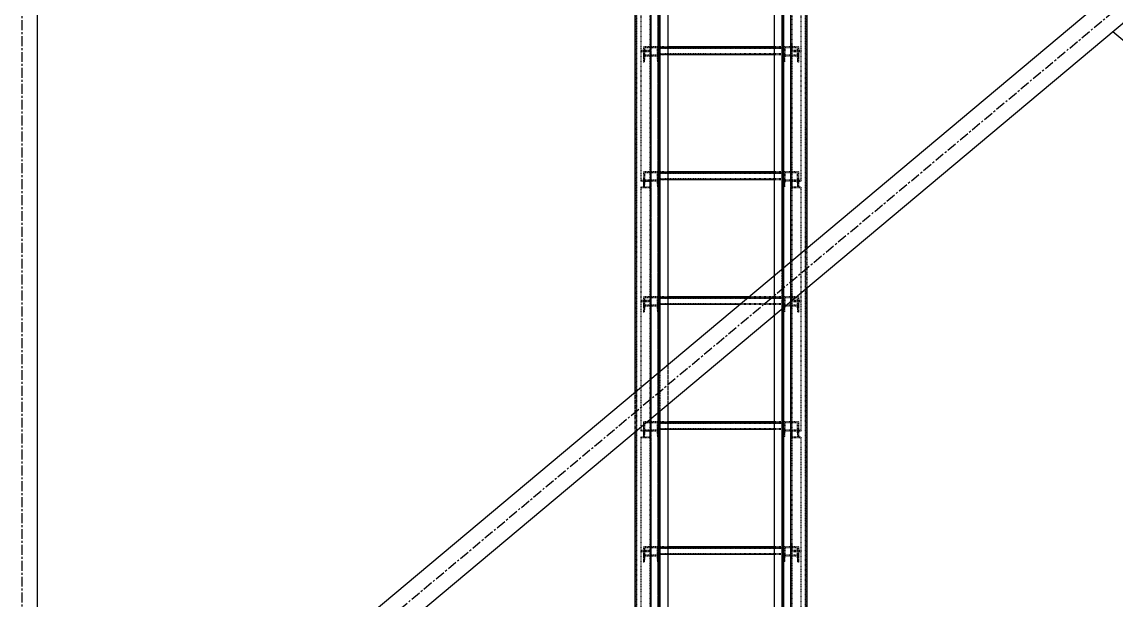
# Model space of a CAD drawing. Header units: millimetres. Extents: x 5143 to 30813, y 232 to 21408.
# Drawn here: x 10096 to 10971, y 7890 to 8352 of the extents above; entities that cross this region are included whole.
import ezdxf

# ---------------------------------------------------------------- set-up
doc = ezdxf.new("R2010")
doc.units = ezdxf.units.MM
doc.header["$LTSCALE"] = 0.25
for name, pattern in [('CENTER', [50.8, 31.75, -6.35, 6.35, -6.35]), ('XKITLINE00', [0]), ('XKITLINE02', [4, 2, -2]), ('XKITLINE03', [6, 3, -1, 1, -1])]:
    doc.linetypes.add(name, pattern=pattern)

msp = doc.modelspace()

# ---------------------------------------------------------------- linework, layer by layer
at = {"color": 3, "linetype": 'XKITLINE02'}
for p, q in [((10586.3, 9176.54), (10586.3, 7561.84)), ((10587.15, 9176.54), (10587.15, 7532.54)), ((10587.68, 9176.28), (10587.68, 7532)), ((10604.92, 9176.28), (10604.92, 7532)), ((10605, 9180.27), (10605, 7539.09)), ((10605.45, 9176.54), (10605.45, 7532.54)), ((10605.85, 9180.19), (10605.85, 7539.18)), ((10697.5, 9179.14), (10697.5, 7540.22)), ((10703.7, 9176.54), (10703.69, 7600.34)), ((10704.15, 9179.87), (10704.15, 7539.18)), ((10704.55, 9176.54), (10704.54, 7532.54)), ((10705, 9179.87), (10705, 7539.09)), ((10705.08, 9176.28), (10705.07, 7532)), ((10722.31, 9176.28), (10722.31, 7532)), ((10722.85, 9176.54), (10722.84, 7532.54)), ((10612.5, 9125.5), (10612.5, 7540.22)), ((10598.21, 8425.51), (10598.21, 8329.48)), ((10599.01, 8425.51), (10599.01, 8328.87)), ((10710.99, 8425.51), (10710.99, 8328.87)), ((10711.79, 8425.51), (10711.79, 8329.48)), ((10591.01, 8419.98), (10591.01, 8328.87)), ((10718.99, 8419.98), (10718.99, 8328.87)), ((10599.01, 8335), (10598.21, 8335)), ((10710.99, 8335), (10710.99, 8328.87)), ((10711.79, 8335), (10710.99, 8335)), ((10711.79, 8335), (10711.79, 8329.48)), ((10598.21, 8329.48), (10591.01, 8329.48)), ((10599.01, 8328.87), (10591.01, 8328.87)), ((10591.01, 8328.87), (10591.01, 8328.32)), ((10599.01, 8328.87), (10591.01, 8328.87)), ((10591.01, 8328.87), (10591.01, 8224.97)), ((10598.21, 8328.32), (10591.01, 8328.32)), ((10593.02, 8332.32), (10593.02, 8326.83)), ((10605.02, 8332.32), (10593.02, 8332.32)), ((10593.02, 8332.32), (10593.02, 8325.71)), ((10593.7, 8326.83), (10593.02, 8326.83)), ((10593.02, 8326.83), (10593.02, 8320.22)), ((10593.02, 8325.71), (10593.02, 8320.22)), ((10605.02, 8325.71), (10593.02, 8325.71)), ((10594.08, 8331.62), (10593.7, 8326.83)), ((10593.7, 8326.83), (10593.7, 8320.22)), ((10594.08, 8325.01), (10593.7, 8320.22)), ((10603.95, 8331.62), (10594.08, 8331.62)), ((10594.08, 8331.62), (10594.08, 8325.01)), ((10603.95, 8325.01), (10594.08, 8325.01)), ((10598.21, 8328.32), (10598.21, 8323.4)), ((10598.21, 8328.32), (10598.21, 8220.05)), ((10599.01, 8328.87), (10599.01, 8323.4)), ((10599.01, 8325.71), (10599.01, 8220.05)), ((10603.95, 8331.62), (10604.34, 8326.83)), ((10603.95, 8331.62), (10603.95, 8325.01)), ((10603.95, 8325.01), (10604.34, 8320.22)), ((10605.02, 8326.83), (10604.34, 8326.83)), ((10604.34, 8326.83), (10604.34, 8320.22)), ((10605.02, 8332.32), (10605.02, 8326.83)), ((10605.02, 8332.32), (10605.02, 8325.71)), ((10605.02, 8332.32), (10605.02, 8326.12)), ((10612.5, 8332.32), (10605.02, 8332.32)), ((10612.5, 8331.61), (10605.02, 8331.61)), ((10705, 8331.56), (10605.02, 8331.56)), ((10705, 8330.98), (10605.02, 8330.98)), ((10605.02, 8326.83), (10605.02, 8320.22)), ((10705, 8326.83), (10605.02, 8326.83)), ((10705, 8326.79), (10605.02, 8326.79)), ((10705, 8326.16), (10605.02, 8326.16)), ((10612.5, 8326.12), (10605.02, 8326.12)), ((10605.02, 8325.71), (10605.02, 8320.22)), ((10705, 8332.32), (10697.5, 8332.32)), ((10705, 8331.61), (10697.5, 8331.61)), ((10705, 8326.12), (10697.5, 8326.12)), ((10705, 8332.32), (10705, 8325.71)), ((10705, 8332.32), (10705, 8326.83)), ((10717, 8332.32), (10705, 8332.32)), ((10705, 8332.32), (10705, 8326.12)), ((10705, 8326.83), (10705, 8320.22)), ((10705.68, 8326.83), (10705, 8326.83)), ((10705, 8325.71), (10705, 8320.22)), ((10717, 8325.71), (10705, 8325.71)), ((10706.06, 8331.62), (10705.68, 8326.83)), ((10705.68, 8326.83), (10705.68, 8320.22)), ((10706.06, 8325.01), (10705.68, 8320.22)), ((10706.06, 8331.62), (10706.06, 8325.01)), ((10715.93, 8331.62), (10706.06, 8331.62)), ((10715.93, 8325.01), (10706.06, 8325.01)), ((10718.99, 8328.87), (10710.99, 8328.87)), ((10710.99, 8328.87), (10710.99, 8220.05)), ((10718.99, 8328.87), (10710.99, 8328.87)), ((10718.99, 8329.48), (10711.79, 8329.48)), ((10711.79, 8328.32), (10711.79, 8220.05)), ((10718.99, 8328.32), (10711.79, 8328.32)), ((10715.93, 8331.62), (10715.93, 8325.01)), ((10715.93, 8331.62), (10716.32, 8326.83)), ((10715.93, 8325.01), (10716.32, 8320.22)), ((10716.32, 8326.83), (10716.32, 8320.22)), ((10717, 8326.83), (10716.32, 8326.83)), ((10717, 8332.32), (10717, 8325.71)), ((10717, 8332.32), (10717, 8326.83)), ((10717, 8326.83), (10717, 8320.22)), ((10717, 8325.71), (10717, 8320.22)), ((10718.99, 8329.48), (10718.99, 8328.87)), ((10718.99, 8328.87), (10718.99, 8224.97)), ((10593.7, 8320.22), (10593.02, 8320.22)), ((10599.01, 8323.4), (10598.21, 8323.4)), ((10605.02, 8320.22), (10604.34, 8320.22)), ((10705.68, 8320.22), (10705, 8320.22)), ((10711.79, 8323.4), (10710.99, 8323.4)), ((10717, 8320.22), (10716.32, 8320.22)), ((10593.02, 8232.49), (10593.02, 8227)), ((10605.02, 8232.49), (10593.02, 8232.49)), ((10593.02, 8232.49), (10593.02, 8225.52)), ((10594.08, 8231.79), (10593.7, 8227)), ((10603.95, 8231.79), (10594.08, 8231.79)), ((10594.08, 8231.79), (10594.08, 8225.18)), ((10603.95, 8231.79), (10604.34, 8227)), ((10603.95, 8231.79), (10603.95, 8225.18)), ((10605.02, 8232.49), (10605.02, 8227)), ((10605.02, 8232.49), (10605.02, 8225.88)), ((10605.02, 8232.49), (10605.02, 8226.29)), ((10612.5, 8232.49), (10605.02, 8232.49)), ((10612.5, 8231.79), (10605.02, 8231.79)), ((10705, 8231.73), (10605.02, 8231.73)), ((10705, 8231.15), (10605.02, 8231.15)), ((10705, 8232.49), (10697.5, 8232.49)), ((10705, 8231.79), (10697.5, 8231.79)), ((10705, 8232.49), (10705, 8225.88)), ((10705, 8232.49), (10705, 8227)), ((10717, 8232.49), (10705, 8232.49)), ((10705, 8232.49), (10705, 8226.29)), ((10706.06, 8231.79), (10705.68, 8227)), ((10706.06, 8231.79), (10706.06, 8225.18)), ((10715.93, 8231.79), (10706.06, 8231.79)), ((10715.93, 8231.79), (10715.93, 8225.18)), ((10715.93, 8231.79), (10716.32, 8227)), ((10717, 8232.49), (10717, 8225.88)), ((10717, 8232.49), (10717, 8227)), ((10599.01, 8225.52), (10591.01, 8225.52)), ((10598.21, 8224.97), (10591.01, 8224.97)), ((10598.21, 8220.33), (10591.01, 8220.33)), ((10591.01, 8220.33), (10591.01, 8219.72)), ((10591.01, 8220.33), (10591.01, 8129.21)), ((10593.7, 8227), (10593.02, 8227)), ((10593.02, 8227), (10593.02, 8220.39)), ((10605.02, 8225.88), (10593.02, 8225.88)), ((10593.02, 8225.52), (10593.02, 8220.39)), ((10593.7, 8220.39), (10593.02, 8220.39)), ((10593.7, 8227), (10593.7, 8220.39)), ((10594.08, 8225.18), (10593.7, 8220.39)), ((10603.95, 8225.18), (10594.08, 8225.18)), ((10599.01, 8225.86), (10598.21, 8225.86)), ((10598.21, 8225.86), (10598.21, 8220.33)), ((10598.21, 8225.86), (10598.21, 8129.83)), ((10599.01, 8220.05), (10598.21, 8220.05)), ((10599.01, 8225.86), (10599.01, 8219.72)), ((10599.01, 8225.86), (10599.01, 8129.21)), ((10603.95, 8225.18), (10604.34, 8220.39)), ((10605.02, 8227), (10604.34, 8227)), ((10604.34, 8227), (10604.34, 8220.39)), ((10605.02, 8220.39), (10604.34, 8220.39)), ((10605.02, 8227), (10605.02, 8220.39)), ((10705, 8227), (10605.02, 8227)), ((10705, 8226.96), (10605.02, 8226.96)), ((10705, 8226.33), (10605.02, 8226.33)), ((10612.5, 8226.29), (10605.02, 8226.29)), ((10605.02, 8225.88), (10605.02, 8220.39)), ((10705, 8226.29), (10697.5, 8226.29)), ((10705, 8227), (10705, 8220.39)), ((10705.68, 8227), (10705, 8227)), ((10705, 8225.88), (10705, 8220.39)), ((10717, 8225.88), (10705, 8225.88)), ((10705.68, 8220.39), (10705, 8220.39)), ((10705.68, 8227), (10705.68, 8220.39)), ((10706.06, 8225.18), (10705.68, 8220.39)), ((10715.93, 8225.18), (10706.06, 8225.18)), ((10710.99, 8225.86), (10710.99, 8129.21)), ((10711.79, 8225.86), (10710.99, 8225.86)), ((10710.99, 8225.52), (10710.99, 8220.05)), ((10718.99, 8225.52), (10710.99, 8225.52)), ((10711.79, 8220.05), (10710.99, 8220.05)), ((10711.79, 8225.86), (10711.79, 8129.83)), ((10711.79, 8224.97), (10711.79, 8220.05)), ((10718.99, 8224.97), (10711.79, 8224.97)), ((10718.99, 8220.33), (10711.79, 8220.33)), ((10715.93, 8225.18), (10716.32, 8220.39)), ((10716.32, 8227), (10716.32, 8220.39)), ((10717, 8227), (10716.32, 8227)), ((10717, 8220.39), (10716.32, 8220.39)), ((10717, 8227), (10717, 8220.39)), ((10717, 8225.88), (10717, 8220.39)), ((10718.99, 8225.52), (10718.99, 8224.97)), ((10718.99, 8220.33), (10718.99, 8129.21)), ((10599.01, 8219.72), (10591.01, 8219.72)), ((10718.99, 8219.72), (10710.99, 8219.72)), ((10723.69, 8171.44), (10723.69, 8139.66)), ((10703.69, 8154.69), (10703.69, 8122.92)), ((10697.5, 8149.5), (10697.5, 8117.73)), ((10593.02, 8132.67), (10593.02, 8127.18)), ((10605.02, 8132.67), (10593.02, 8132.67)), ((10593.02, 8132.67), (10593.02, 8126.06)), ((10599.01, 8135.35), (10598.21, 8135.35)), ((10605.02, 8132.67), (10605.02, 8127.18)), ((10605.02, 8132.67), (10605.02, 8126.06)), ((10605.02, 8132.67), (10605.02, 8126.47)), ((10612.5, 8132.67), (10605.02, 8132.67)), ((10705, 8132.67), (10677.39, 8132.67)), ((10705, 8132.67), (10705, 8126.06)), ((10705, 8132.67), (10705, 8127.18)), ((10717, 8132.67), (10705, 8132.67)), ((10705, 8132.67), (10705, 8126.47)), ((10710.99, 8135.35), (10710.99, 8129.21)), ((10711.79, 8135.35), (10710.99, 8135.35)), ((10711.79, 8135.35), (10711.79, 8129.83)), ((10717, 8132.67), (10717, 8126.06)), ((10717, 8132.67), (10717, 8127.18)), ((10598.21, 8129.83), (10591.01, 8129.83)), ((10591.01, 8129.21), (10591.01, 8128.67)), ((10599.01, 8129.21), (10591.01, 8129.21)), ((10591.01, 8129.21), (10591.01, 8025.32)), ((10599.01, 8129.21), (10591.01, 8129.21)), ((10598.21, 8128.67), (10591.01, 8128.67)), ((10593.7, 8127.18), (10593.02, 8127.18)), ((10593.02, 8127.18), (10593.02, 8120.57)), ((10593.02, 8126.06), (10593.02, 8120.57)), ((10605.02, 8126.06), (10593.02, 8126.06)), ((10594.08, 8131.97), (10593.7, 8127.18)), ((10593.7, 8127.18), (10593.7, 8120.57)), ((10594.08, 8125.36), (10593.7, 8120.57)), ((10603.95, 8131.97), (10594.08, 8131.97)), ((10594.08, 8131.97), (10594.08, 8125.36)), ((10603.95, 8125.36), (10594.08, 8125.36)), ((10598.21, 8128.67), (10598.21, 8123.74)), ((10598.21, 8128.67), (10598.21, 8020.4)), ((10599.01, 8129.21), (10599.01, 8123.74)), ((10599.01, 8129.21), (10599.01, 8020.4)), ((10603.95, 8131.97), (10604.34, 8127.18)), ((10603.95, 8131.97), (10603.95, 8125.36)), ((10603.95, 8125.36), (10604.34, 8120.57)), ((10605.02, 8127.18), (10604.34, 8127.18)), ((10604.34, 8127.18), (10604.34, 8120.57)), ((10612.5, 8131.96), (10605.02, 8131.96)), ((10705, 8131.91), (10605.02, 8131.91)), ((10705, 8131.32), (10605.02, 8131.32)), ((10605.02, 8127.18), (10605.02, 8120.57)), ((10705, 8127.18), (10605.02, 8127.18)), ((10705, 8127.14), (10605.02, 8127.14)), ((10705, 8126.51), (10605.02, 8126.51)), ((10612.5, 8126.47), (10605.02, 8126.47)), ((10605.02, 8126.06), (10605.02, 8120.57)), ((10705, 8126.47), (10669.99, 8126.47)), ((10705, 8131.96), (10676.54, 8131.96)), ((10705, 8127.18), (10705, 8120.57)), ((10705.68, 8127.18), (10705, 8127.18)), ((10705, 8126.06), (10705, 8120.57)), ((10717, 8126.06), (10705, 8126.06)), ((10706.06, 8131.97), (10705.68, 8127.18)), ((10705.68, 8127.18), (10705.68, 8120.57)), ((10706.06, 8125.36), (10705.68, 8120.57)), ((10706.06, 8131.97), (10706.06, 8125.36)), ((10715.93, 8131.97), (10706.06, 8131.97)), ((10715.93, 8125.36), (10706.06, 8125.36)), ((10710.99, 8129.21), (10710.99, 8020.4)), ((10718.99, 8129.21), (10710.99, 8129.21)), ((10718.99, 8129.21), (10710.99, 8129.21)), ((10718.99, 8129.83), (10711.79, 8129.83)), ((10711.79, 8128.67), (10711.79, 8020.4)), ((10718.99, 8128.67), (10711.79, 8128.67)), ((10715.93, 8131.97), (10715.93, 8125.36)), ((10715.93, 8131.97), (10716.32, 8127.18)), ((10715.93, 8125.36), (10716.32, 8120.57)), ((10716.32, 8127.18), (10716.32, 8120.57)), ((10717, 8127.18), (10716.32, 8127.18)), ((10717, 8127.18), (10717, 8120.57)), ((10717, 8126.06), (10717, 8120.57)), ((10718.99, 8129.83), (10718.99, 8129.21)), ((10718.99, 8129.21), (10718.99, 8025.32)), ((10593.7, 8120.57), (10593.02, 8120.57)), ((10599.01, 8123.74), (10598.21, 8123.74)), ((10605.02, 8120.57), (10604.34, 8120.57)), ((10705.68, 8120.57), (10705, 8120.57)), ((10711.79, 8123.74), (10710.99, 8123.74)), ((10717, 8120.57), (10716.32, 8120.57)), ((10606.3, 8073.14), (10606.3, 8041.37)), ((10612.5, 8078.33), (10612.5, 8046.55)), ((10586.3, 8056.4), (10586.3, 8024.62)), ((10593.02, 8032.84), (10593.02, 8027.35)), ((10605.02, 8032.84), (10593.02, 8032.84)), ((10593.02, 8032.2), (10593.02, 8025.87)), ((10594.08, 8032.14), (10593.7, 8027.35)), ((10603.95, 8032.14), (10594.08, 8032.14)), ((10594.08, 8032.14), (10594.08, 8025.53)), ((10603.95, 8032.14), (10604.34, 8027.35)), ((10603.95, 8032.14), (10603.95, 8025.53)), ((10605.02, 8032.84), (10605.02, 8027.35)), ((10605.02, 8032.84), (10605.02, 8026.23)), ((10605.02, 8032.84), (10605.02, 8026.64)), ((10612.5, 8032.84), (10605.02, 8032.84)), ((10612.5, 8032.13), (10605.02, 8032.13)), ((10705, 8032.08), (10605.02, 8032.08)), ((10705, 8031.5), (10605.02, 8031.5)), ((10705, 8032.84), (10697.5, 8032.84)), ((10705, 8032.13), (10697.5, 8032.13)), ((10705, 8032.84), (10705, 8026.23)), ((10705, 8032.84), (10705, 8027.35)), ((10717, 8032.84), (10705, 8032.84)), ((10705, 8032.84), (10705, 8026.64)), ((10706.06, 8032.14), (10705.68, 8027.35)), ((10706.06, 8032.14), (10706.06, 8025.53)), ((10715.93, 8032.14), (10706.06, 8032.14)), ((10715.93, 8032.14), (10715.93, 8025.53)), ((10715.93, 8032.14), (10716.32, 8027.35)), ((10717, 8032.84), (10717, 8026.23)), ((10717, 8032.84), (10717, 8027.35)), ((10599.01, 8025.87), (10591.01, 8025.87)), ((10598.21, 8025.32), (10591.01, 8025.32)), ((10598.21, 8020.68), (10591.01, 8020.68)), ((10591.01, 8020.68), (10591.01, 8020.07)), ((10591.01, 8020.68), (10591.01, 7929.56)), ((10599.01, 8020.07), (10591.01, 8020.07)), ((10593.7, 8027.35), (10593.02, 8027.35)), ((10593.02, 8027.35), (10593.02, 8020.74)), ((10605.02, 8026.23), (10593.02, 8026.23)), ((10593.02, 8025.87), (10593.02, 8020.74)), ((10593.7, 8020.74), (10593.02, 8020.74)), ((10593.7, 8027.35), (10593.7, 8020.74)), ((10594.08, 8025.53), (10593.7, 8020.74)), ((10603.95, 8025.53), (10594.08, 8025.53)), ((10599.01, 8026.2), (10598.21, 8026.2)), ((10598.21, 8026.2), (10598.21, 8020.68)), ((10598.21, 8026.2), (10598.21, 7930.18)), ((10599.01, 8020.4), (10598.21, 8020.4)), ((10599.01, 8026.2), (10599.01, 8020.07)), ((10599.01, 8026.2), (10599.01, 7929.56)), ((10603.95, 8025.53), (10604.34, 8020.74)), ((10605.02, 8027.35), (10604.34, 8027.35)), ((10604.34, 8027.35), (10604.34, 8020.74)), ((10605.02, 8020.74), (10604.34, 8020.74)), ((10605.02, 8027.35), (10605.02, 8020.74)), ((10705, 8027.35), (10605.02, 8027.35)), ((10705, 8027.31), (10605.02, 8027.31)), ((10705, 8026.68), (10605.02, 8026.68)), ((10612.5, 8026.64), (10605.02, 8026.64)), ((10605.02, 8026.23), (10605.02, 8020.74)), ((10705, 8026.64), (10697.5, 8026.64)), ((10705, 8027.35), (10705, 8020.74)), ((10705.68, 8027.35), (10705, 8027.35)), ((10705, 8026.23), (10705, 8020.74)), ((10717, 8026.23), (10705, 8026.23)), ((10705.68, 8020.74), (10705, 8020.74)), ((10705.68, 8027.35), (10705.68, 8020.74)), ((10706.06, 8025.53), (10705.68, 8020.74)), ((10715.93, 8025.53), (10706.06, 8025.53)), ((10710.99, 8026.2), (10710.99, 7929.56)), ((10711.79, 8026.2), (10710.99, 8026.2)), ((10710.99, 8025.87), (10710.99, 8020.4)), ((10718.99, 8025.87), (10710.99, 8025.87)), ((10711.79, 8020.4), (10710.99, 8020.4)), ((10718.99, 8020.07), (10710.99, 8020.07)), ((10711.79, 8026.2), (10711.79, 7930.18)), ((10711.79, 8025.32), (10711.79, 8020.4)), ((10718.99, 8025.32), (10711.79, 8025.32)), ((10718.99, 8020.68), (10711.79, 8020.68)), ((10715.93, 8025.53), (10716.32, 8020.74)), ((10716.32, 8027.35), (10716.32, 8020.74)), ((10717, 8027.35), (10716.32, 8027.35)), ((10717, 8020.74), (10716.32, 8020.74)), ((10717, 8027.35), (10717, 8020.74)), ((10717, 8026.23), (10717, 8020.74)), ((10718.99, 8025.87), (10718.99, 8025.32)), ((10718.99, 8020.68), (10718.99, 7929.56)), ((10593.02, 7933.02), (10593.02, 7927.53)), ((10605.02, 7933.02), (10593.02, 7933.02)), ((10593.02, 7933.02), (10593.02, 7926.41)), ((10594.08, 7932.32), (10593.7, 7927.53)), ((10603.95, 7932.32), (10594.08, 7932.32)), ((10594.08, 7932.32), (10594.08, 7925.71)), ((10599.01, 7935.7), (10598.21, 7935.7)), ((10603.95, 7932.32), (10604.34, 7927.53)), ((10603.95, 7932.32), (10603.95, 7925.71)), ((10605.02, 7933.02), (10605.02, 7927.53)), ((10605.02, 7933.02), (10605.02, 7926.41)), ((10605.02, 7933.02), (10605.02, 7926.82)), ((10612.5, 7933.02), (10605.02, 7933.02)), ((10612.5, 7932.31), (10605.02, 7932.31)), ((10705, 7932.25), (10605.02, 7932.25)), ((10705, 7931.67), (10605.02, 7931.67)), ((10705, 7933.02), (10697.5, 7933.02)), ((10705, 7932.31), (10697.5, 7932.31)), ((10705, 7933.02), (10705, 7926.41)), ((10705, 7933.02), (10705, 7927.53)), ((10717, 7933.02), (10705, 7933.02)), ((10705, 7933.02), (10705, 7926.82)), ((10706.06, 7932.32), (10705.68, 7927.53)), ((10706.06, 7932.32), (10706.06, 7925.71)), ((10715.93, 7932.32), (10706.06, 7932.32)), ((10710.99, 7935.7), (10710.99, 7929.56)), ((10711.79, 7935.7), (10710.99, 7935.7)), ((10711.79, 7935.7), (10711.79, 7930.18)), ((10715.93, 7932.32), (10715.93, 7925.71)), ((10715.93, 7932.32), (10716.32, 7927.53)), ((10717, 7933.02), (10717, 7926.41)), ((10717, 7933.02), (10717, 7927.53)), ((10598.21, 7930.18), (10591.01, 7930.18)), ((10599.01, 7929.56), (10591.01, 7929.56)), ((10591.01, 7929.56), (10591.01, 7929.02)), ((10599.01, 7929.56), (10591.01, 7929.56)), ((10591.01, 7929.56), (10591.01, 7825.67)), ((10598.21, 7929.02), (10591.01, 7929.02)), ((10593.7, 7927.53), (10593.02, 7927.53)), ((10593.02, 7927.53), (10593.02, 7920.91)), ((10593.02, 7926.41), (10593.02, 7920.91)), ((10605.02, 7926.41), (10593.02, 7926.41)), ((10593.7, 7927.53), (10593.7, 7920.91)), ((10594.08, 7925.71), (10593.7, 7920.91)), ((10603.95, 7925.71), (10594.08, 7925.71)), ((10598.21, 7929.02), (10598.21, 7924.09)), ((10598.21, 7929.02), (10598.21, 7820.75)), ((10599.01, 7924.09), (10598.21, 7924.09)), ((10599.01, 7929.56), (10599.01, 7924.09)), ((10599.01, 7926.41), (10599.01, 7820.75)), ((10603.95, 7925.71), (10604.34, 7920.91)), ((10605.02, 7927.53), (10604.34, 7927.53)), ((10604.34, 7927.53), (10604.34, 7920.91)), ((10605.02, 7927.53), (10605.02, 7920.91)), ((10705, 7927.53), (10605.02, 7927.53)), ((10705, 7927.49), (10605.02, 7927.49)), ((10705, 7926.86), (10605.02, 7926.86)), ((10612.5, 7926.82), (10605.02, 7926.82)), ((10605.02, 7926.41), (10605.02, 7920.91)), ((10705, 7926.82), (10697.5, 7926.82)), ((10705, 7927.53), (10705, 7920.91)), ((10705.68, 7927.53), (10705, 7927.53)), ((10705, 7926.41), (10705, 7920.91)), ((10717, 7926.41), (10705, 7926.41)), ((10705.68, 7927.53), (10705.68, 7920.91)), ((10706.06, 7925.71), (10705.68, 7920.91)), ((10715.93, 7925.71), (10706.06, 7925.71)), ((10718.99, 7929.56), (10710.99, 7929.56)), ((10710.99, 7929.56), (10710.99, 7820.75)), ((10718.99, 7929.56), (10710.99, 7929.56)), ((10711.79, 7924.09), (10710.99, 7924.09)), ((10718.99, 7930.18), (10711.79, 7930.18)), ((10711.79, 7929.02), (10711.79, 7820.75)), ((10718.99, 7929.02), (10711.79, 7929.02)), ((10715.93, 7925.71), (10716.32, 7920.91)), ((10716.32, 7927.53), (10716.32, 7920.91)), ((10717, 7927.53), (10716.32, 7927.53)), ((10717, 7927.53), (10717, 7920.91)), ((10717, 7926.41), (10717, 7920.91)), ((10718.99, 7930.18), (10718.99, 7929.56)), ((10718.99, 7929.56), (10718.99, 7825.67)), ((10593.7, 7920.91), (10593.02, 7920.91)), ((10605.02, 7920.91), (10604.34, 7920.91)), ((10705.68, 7920.91), (10705, 7920.91)), ((10717, 7920.91), (10716.32, 7920.91))]:
    msp.add_line(p, q, dxfattribs=at)
at = {"color": 1, "linetype": 'XKITLINE03'}
for p, q in [((10599, 7503.97), (10599, 9180.33)), ((10605, 7540.27), (10605, 9180.27)), ((10705, 9180.27), (10705, 7540.27)), ((10710.99, 7503.97), (10711, 9180.33)), ((10599.01, 8419.37), (10599.01, 8328.87)), ((10710.99, 8328.87), (10710.99, 8419.37)), ((10599.01, 8328.87), (10599.01, 8225.52)), ((10605.02, 8332.32), (10605.02, 8325.71)), ((10605.02, 8331.61), (10705, 8331.61)), ((10705, 8325.71), (10705, 8332.32)), ((10710.99, 8225.52), (10710.99, 8328.87)), ((10605.02, 8232.49), (10605.02, 8225.88)), ((10605.02, 8231.79), (10705, 8231.79)), ((10705, 8225.88), (10705, 8232.49)), ((10599.01, 8219.72), (10599.01, 8129.21)), ((10710.99, 8129.21), (10710.99, 8219.72)), ((10605.02, 8132.67), (10605.02, 8126.06)), ((10705, 8126.06), (10705, 8132.67)), ((10599.01, 8129.21), (10599.01, 8025.87)), ((10605.02, 8131.96), (10705, 8131.96)), ((10710.99, 8025.87), (10710.99, 8129.21)), ((10605.02, 8032.84), (10605.02, 8026.23)), ((10605.02, 8032.13), (10705, 8032.13)), ((10705, 8026.23), (10705, 8032.84)), ((10599.01, 8020.07), (10599.01, 7929.56)), ((10710.99, 7929.56), (10710.99, 8020.07)), ((10605.02, 7933.02), (10605.02, 7926.41)), ((10605.02, 7932.31), (10705, 7932.31)), ((10705, 7926.41), (10705, 7933.02)), ((10599.01, 7929.56), (10599.01, 7826.22)), ((10710.99, 7826.22), (10710.99, 7929.56))]:
    msp.add_line(p, q, dxfattribs=at)
at = {"color": 8, "linetype": 'CENTER'}
for p, q in [((10096.38, 7630.28), (11840, 9090.27)), ((10096.38, 9090.27), (10096.38, 7630.27))]:
    msp.add_line(p, q, dxfattribs=at)
at = {"color": 8, "linetype": 'XKITLINE00'}
for p, q in [((10108.56, 9064.19), (10108.56, 7656.37)), ((11763.8, 9042.36), (10108.39, 7656.22)), ((11763.8, 9010.58), (10139.58, 7650.56)), ((11763.8, 7678.19), (10968.19, 8344.39))]:
    msp.add_line(p, q, dxfattribs=at)
at = {"color": 7, "linetype": 'XKITLINE00'}
for p, q in [((10586.3, 8664.16), (10586.3, 8056.4)), ((10606.3, 8647.41), (10606.3, 8073.14)), ((10612.5, 8642.22), (10612.5, 8078.33)), ((10697.5, 8571.05), (10697.5, 8149.5)), ((10703.69, 8565.86), (10703.69, 8154.69)), ((10723.69, 8549.11), (10723.69, 8171.44)), ((10697.5, 8332.32), (10612.5, 8332.32)), ((10697.5, 8331.61), (10612.5, 8331.61)), ((10697.5, 8326.12), (10612.5, 8326.12)), ((10697.5, 8232.49), (10612.5, 8232.49)), ((10697.5, 8231.79), (10612.5, 8231.79)), ((10697.5, 8226.29), (10612.5, 8226.29)), ((10677.39, 8132.67), (10612.5, 8132.67)), ((10723.69, 8139.66), (10723.69, 7650.57)), ((10676.54, 8131.96), (10612.5, 8131.96)), ((10669.99, 8126.47), (10612.5, 8126.47)), ((10697.5, 8117.73), (10697.5, 7650.57)), ((10703.69, 8122.92), (10703.69, 7650.57)), ((10612.5, 8046.55), (10612.5, 7650.57)), ((10606.3, 8041.37), (10606.3, 7650.57)), ((10697.5, 8032.84), (10612.5, 8032.84)), ((10697.5, 8032.13), (10612.5, 8032.13)), ((10586.3, 8024.62), (10586.3, 7650.57)), ((10697.5, 8026.64), (10612.5, 8026.64)), ((10697.5, 7933.02), (10612.5, 7933.02)), ((10697.5, 7932.31), (10612.5, 7932.31)), ((10697.5, 7926.82), (10612.5, 7926.82))]:
    msp.add_line(p, q, dxfattribs=at)
at = {"color": 1, "linetype": 'XKITLINE00'}
for centre in [(10599.01, 8328.87), (10599.01, 8328.87), (10605.02, 8332.32), (10605.02, 8331.61), (10605.02, 8325.71), (10705, 8332.32), (10705, 8331.61), (10705, 8325.71), (10710.99, 8328.87), (10710.99, 8328.87), (10605.02, 8232.49), (10605.02, 8231.79), (10705, 8232.49), (10705, 8231.79), (10599.01, 8225.52), (10605.02, 8225.88), (10705, 8225.88), (10710.99, 8225.52), (10599.01, 8219.72), (10710.99, 8219.72), (10605.02, 8132.67), (10705, 8132.67), (10599.01, 8129.21), (10599.01, 8129.21), (10605.02, 8131.96), (10605.02, 8126.06), (10705, 8131.96), (10705, 8126.06), (10710.99, 8129.21), (10710.99, 8129.21), (10605.02, 8032.84), (10605.02, 8032.13), (10705, 8032.84), (10705, 8032.13), (10599.01, 8025.87), (10599.01, 8020.07), (10605.02, 8026.23), (10705, 8026.23), (10710.99, 8025.87), (10710.99, 8020.07), (10605.02, 7933.02), (10605.02, 7932.31), (10705, 7933.02), (10705, 7932.31), (10599.01, 7929.56), (10599.01, 7929.56), (10605.02, 7926.41), (10705, 7926.41), (10710.99, 7929.56), (10710.99, 7929.56)]:
    msp.add_circle(centre, 0.05, dxfattribs=at)

doc.saveas('drawing.dxf')
